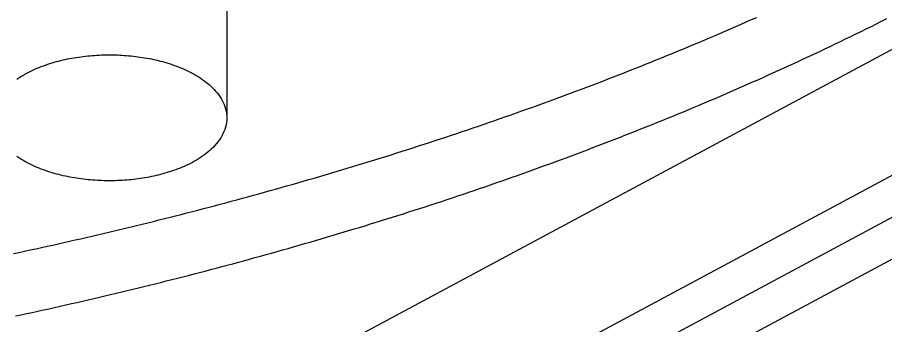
# Model space of a CAD drawing. Header units: millimetres. Extents: x 0 to 841, y 0 to 594.
# Drawn here: x 389.48 to 435.34, y 242.02 to 258.31 of the extents above; entities that cross this region are included whole.
import ezdxf

# ---------------------------------------------------------------- set-up
doc = ezdxf.new("R2010")
doc.units = ezdxf.units.MM
doc.layers.add('FINA', color=7, linetype='CONTINUOUS', lineweight=25)

msp = doc.modelspace()

# ---------------------------------------------------------------- linework, layer by layer
at = {"layer": 'FINA'}
for points in [[(392.051, 233.195), (497.574, 289.85)], [(398.238, 229.873), (503.762, 286.528)], [(398.238, 227.658), (503.762, 284.313)], [(402.363, 227.658), (507.887, 284.313)], [(400.547, 267.724), (400.547, 253.004)], [(389.274, 245.828), (389.571, 245.891), (389.867, 245.955), (390.164, 246.019), (390.461, 246.084), (390.757, 246.149), (391.053, 246.214), (391.35, 246.28), (391.646, 246.346), (391.942, 246.413), (392.238, 246.48), (392.534, 246.547), (392.83, 246.615), (393.126, 246.683), (393.421, 246.751), (393.717, 246.82), (394.012, 246.889), (394.308, 246.959), (394.603, 247.029), (394.898, 247.099), (395.193, 247.17), (395.488, 247.242), (395.783, 247.313), (396.078, 247.385), (396.373, 247.458), (396.667, 247.531), (396.962, 247.604), (397.256, 247.678), (397.551, 247.752), (397.845, 247.826), (398.139, 247.901), (398.433, 247.976), (398.727, 248.052), (399.021, 248.128), (399.315, 248.205), (399.608, 248.282), (399.902, 248.359), (400.195, 248.437), (400.488, 248.515), (400.781, 248.593), (401.074, 248.672), (401.367, 248.752), (401.66, 248.832), (401.953, 248.912), (402.246, 248.992), (402.538, 249.074), (402.83, 249.155), (403.123, 249.237), (403.415, 249.319), (403.707, 249.402), (403.999, 249.485), (404.29, 249.569), (404.582, 249.653), (404.874, 249.737), (405.165, 249.822), (405.456, 249.907), (405.747, 249.993), (406.038, 250.079), (406.329, 250.165), (406.62, 250.252), (406.911, 250.34), (407.201, 250.428), (407.492, 250.516), (407.782, 250.605), (408.072, 250.694), (408.362, 250.783), (408.652, 250.873), (408.942, 250.964), (409.231, 251.055), (409.521, 251.146), (409.81, 251.238), (410.099, 251.33), (410.388, 251.422), (410.677, 251.515), (410.966, 251.609), (411.254, 251.703), (411.543, 251.797), (411.831, 251.892), (412.119, 251.987), (412.407, 252.083), (412.695, 252.179), (412.983, 252.276), (413.27, 252.373), (413.558, 252.47), (413.845, 252.568), (414.132, 252.667), (414.419, 252.766), (414.706, 252.865), (414.993, 252.965), (415.279, 253.065), (415.565, 253.166), (415.852, 253.267), (416.137, 253.369), (416.423, 253.471), (416.709, 253.573), (416.994, 253.676), (417.28, 253.78), (417.565, 253.884), (417.85, 253.988), (418.135, 254.093), (418.419, 254.198), (418.704, 254.304), (418.988, 254.41), (419.272, 254.517), (419.556, 254.625), (419.84, 254.732), (420.123, 254.84), (420.407, 254.949), (420.69, 255.058), (420.973, 255.168), (421.256, 255.278), (421.538, 255.389), (421.821, 255.5), (422.103, 255.611), (422.385, 255.723), (422.667, 255.836), (422.949, 255.949), (423.23, 256.062), (423.512, 256.176), (423.793, 256.291), (424.073, 256.406), (424.354, 256.521), (424.635, 256.637), (424.915, 256.754), (425.195, 256.871), (425.475, 256.988), (425.754, 257.106), (426.034, 257.225), (426.313, 257.344), (426.592, 257.463), (426.871, 257.583), (427.149, 257.704), (427.428, 257.825), (427.706, 257.946), (427.984, 258.068), (428.261, 258.191), (428.539, 258.314)], [(389.383, 242.529), (389.679, 242.593), (389.975, 242.656), (390.271, 242.721), (390.567, 242.785), (390.863, 242.85), (391.158, 242.915), (391.454, 242.981), (391.75, 243.047), (392.045, 243.114), (392.34, 243.181), (392.636, 243.248), (392.931, 243.316), (393.226, 243.384), (393.521, 243.452), (393.816, 243.521), (394.111, 243.59), (394.406, 243.66), (394.7, 243.73), (394.995, 243.801), (395.289, 243.871), (395.584, 243.943), (395.878, 244.014), (396.172, 244.086), (396.466, 244.159), (396.76, 244.232), (397.054, 244.305), (397.348, 244.379), (397.641, 244.453), (397.935, 244.527), (398.228, 244.602), (398.522, 244.677), (398.815, 244.753), (399.108, 244.829), (399.401, 244.905), (399.694, 244.982), (399.987, 245.059), (400.28, 245.137), (400.572, 245.215), (400.865, 245.294), (401.157, 245.373), (401.449, 245.452), (401.742, 245.532), (402.034, 245.612), (402.326, 245.693), (402.617, 245.774), (402.909, 245.855), (403.201, 245.937), (403.492, 246.019), (403.784, 246.102), (404.075, 246.185), (404.366, 246.268), (404.657, 246.352), (404.948, 246.437), (405.239, 246.521), (405.529, 246.607), (405.82, 246.692), (406.11, 246.778), (406.4, 246.865), (406.69, 246.952), (406.98, 247.039), (407.27, 247.127), (407.56, 247.215), (407.85, 247.303), (408.139, 247.392), (408.429, 247.482), (408.718, 247.572), (409.007, 247.662), (409.296, 247.753), (409.585, 247.844), (409.873, 247.936), (410.162, 248.028), (410.45, 248.12), (410.738, 248.213), (411.026, 248.307), (411.314, 248.4), (411.602, 248.495), (411.89, 248.589), (412.177, 248.685), (412.465, 248.78), (412.752, 248.876), (413.039, 248.973), (413.326, 249.07), (413.613, 249.167), (413.899, 249.265), (414.186, 249.363), (414.472, 249.462), (414.758, 249.561), (415.044, 249.661), (415.33, 249.761), (415.616, 249.862), (415.901, 249.963), (416.187, 250.064), (416.472, 250.166), (416.757, 250.268), (417.042, 250.371), (417.326, 250.475), (417.611, 250.579), (417.895, 250.683), (418.179, 250.788), (418.463, 250.893), (418.747, 250.998), (419.031, 251.105), (419.314, 251.211), (419.598, 251.318), (419.881, 251.426), (420.164, 251.534), (420.446, 251.642), (420.729, 251.751), (421.011, 251.861), (421.294, 251.971), (421.576, 252.081), (421.857, 252.192), (422.139, 252.303), (422.421, 252.415), (422.702, 252.528), (422.983, 252.64), (423.264, 252.754), (423.544, 252.868), (423.825, 252.982), (424.105, 253.097), (424.385, 253.212), (424.665, 253.328), (424.945, 253.444), (425.224, 253.561), (425.503, 253.678), (425.782, 253.796), (426.061, 253.914), (426.34, 254.033), (426.618, 254.152), (426.896, 254.272), (427.174, 254.392), (427.452, 254.513), (427.729, 254.635), (428.007, 254.756), (428.284, 254.879), (428.561, 255.002), (428.837, 255.125), (429.113, 255.249), (429.39, 255.373), (429.665, 255.498), (429.941, 255.624), (430.217, 255.75), (430.492, 255.876), (430.767, 256.003), (431.041, 256.131), (431.316, 256.259), (431.59, 256.387), (431.864, 256.517), (432.138, 256.646), (432.411, 256.777), (432.684, 256.907), (432.957, 257.039), (433.23, 257.17), (433.502, 257.303), (433.774, 257.436), (434.046, 257.569), (434.318, 257.703), (434.589, 257.838), (434.86, 257.973), (435.131, 258.108), (435.401, 258.245)], [(389.463, 255.051), (389.563, 255.118), (389.665, 255.183), (389.768, 255.245), (389.872, 255.305), (389.978, 255.363), (390.085, 255.419), (390.193, 255.472), (390.302, 255.524), (390.411, 255.574), (390.522, 255.621), (390.633, 255.667), (390.746, 255.711), (390.858, 255.754), (390.972, 255.794), (391.086, 255.833), (391.201, 255.87), (391.316, 255.906), (391.431, 255.94), (391.548, 255.972), (391.664, 256.003), (391.781, 256.032), (391.898, 256.06), (392.016, 256.087), (392.134, 256.112), (392.252, 256.135), (392.37, 256.157), (392.489, 256.178), (392.608, 256.197), (392.727, 256.215), (392.846, 256.232), (392.966, 256.247), (393.086, 256.262), (393.206, 256.274), (393.325, 256.286), (393.446, 256.296), (393.566, 256.305), (393.686, 256.312), (393.806, 256.319), (393.927, 256.324), (394.047, 256.327), (394.168, 256.33), (394.288, 256.331), (394.409, 256.331), (394.529, 256.33), (394.65, 256.327), (394.77, 256.324), (394.891, 256.319), (395.011, 256.312), (395.131, 256.305), (395.251, 256.296), (395.371, 256.286), (395.491, 256.274), (395.611, 256.262), (395.731, 256.247), (395.851, 256.232), (395.97, 256.215), (396.089, 256.197), (396.208, 256.178), (396.327, 256.157), (396.445, 256.135), (396.563, 256.112), (396.681, 256.087), (396.799, 256.06), (396.916, 256.032), (397.033, 256.003), (397.149, 255.972), (397.265, 255.94), (397.381, 255.906), (397.496, 255.87), (397.611, 255.833), (397.725, 255.794), (397.838, 255.754), (397.951, 255.711), (398.063, 255.667), (398.175, 255.621), (398.286, 255.574), (398.395, 255.524), (398.504, 255.472), (398.612, 255.419), (398.719, 255.363), (398.825, 255.305), (398.929, 255.245), (399.032, 255.183), (399.134, 255.118), (399.234, 255.051), (399.333, 254.982), (399.429, 254.91), (399.524, 254.835), (399.616, 254.757), (399.706, 254.677), (399.793, 254.594), (399.877, 254.508), (399.958, 254.419), (400.036, 254.326), (400.11, 254.231), (400.179, 254.133), (400.244, 254.031), (400.304, 253.926), (400.358, 253.819), (400.406, 253.708), (400.448, 253.595), (400.483, 253.48), (400.511, 253.363), (400.531, 253.244), (400.543, 253.124), (400.547, 253.004)], [(400.547, 253.004), (400.542, 252.879), (400.529, 252.755), (400.508, 252.632), (400.478, 252.511), (400.441, 252.392), (400.396, 252.275), (400.345, 252.161), (400.287, 252.051), (400.224, 251.943), (400.155, 251.839), (400.081, 251.739), (400.003, 251.641), (399.922, 251.547), (399.836, 251.456), (399.747, 251.369), (399.655, 251.284), (399.561, 251.203), (399.464, 251.124), (399.365, 251.049), (399.263, 250.976), (399.16, 250.906), (399.055, 250.838), (398.949, 250.773), (398.841, 250.711), (398.731, 250.65)], [(398.731, 250.65), (398.624, 250.594), (398.517, 250.54), (398.408, 250.489), (398.298, 250.439), (398.187, 250.391), (398.076, 250.345), (397.963, 250.3), (397.85, 250.258), (397.737, 250.217), (397.623, 250.178), (397.508, 250.141), (397.393, 250.105), (397.277, 250.071), (397.161, 250.038), (397.044, 250.007), (396.927, 249.977), (396.81, 249.949), (396.692, 249.923), (396.574, 249.898), (396.456, 249.874), (396.337, 249.852), (396.219, 249.831), (396.1, 249.811), (395.98, 249.793), (395.861, 249.776), (395.741, 249.761), (395.621, 249.747), (395.501, 249.734), (395.381, 249.722), (395.261, 249.712), (395.141, 249.703), (395.02, 249.695), (394.9, 249.689), (394.779, 249.684), (394.659, 249.68), (394.538, 249.677), (394.418, 249.676), (394.297, 249.676), (394.176, 249.677), (394.056, 249.679), (393.935, 249.683), (393.814, 249.688), (393.694, 249.694), (393.574, 249.702), (393.453, 249.711), (393.333, 249.721), (393.213, 249.732), (393.093, 249.745), (392.973, 249.759), (392.853, 249.774), (392.734, 249.791), (392.615, 249.809), (392.495, 249.828), (392.377, 249.849), (392.258, 249.871), (392.14, 249.894), (392.022, 249.919), (391.904, 249.945), (391.787, 249.973), (391.669, 250.003), (391.553, 250.033), (391.437, 250.066), (391.321, 250.1), (391.206, 250.135), (391.091, 250.172), (390.977, 250.211), (390.863, 250.252), (390.75, 250.294), (390.638, 250.338), (390.526, 250.384), (390.415, 250.432), (390.305, 250.481), (390.196, 250.533), (390.088, 250.587), (389.981, 250.642), (389.875, 250.7), (389.771, 250.76), (389.667, 250.822), (389.565, 250.887), (389.465, 250.954)]]:
    msp.add_lwpolyline(points, dxfattribs=at)

doc.saveas('drawing.dxf')
